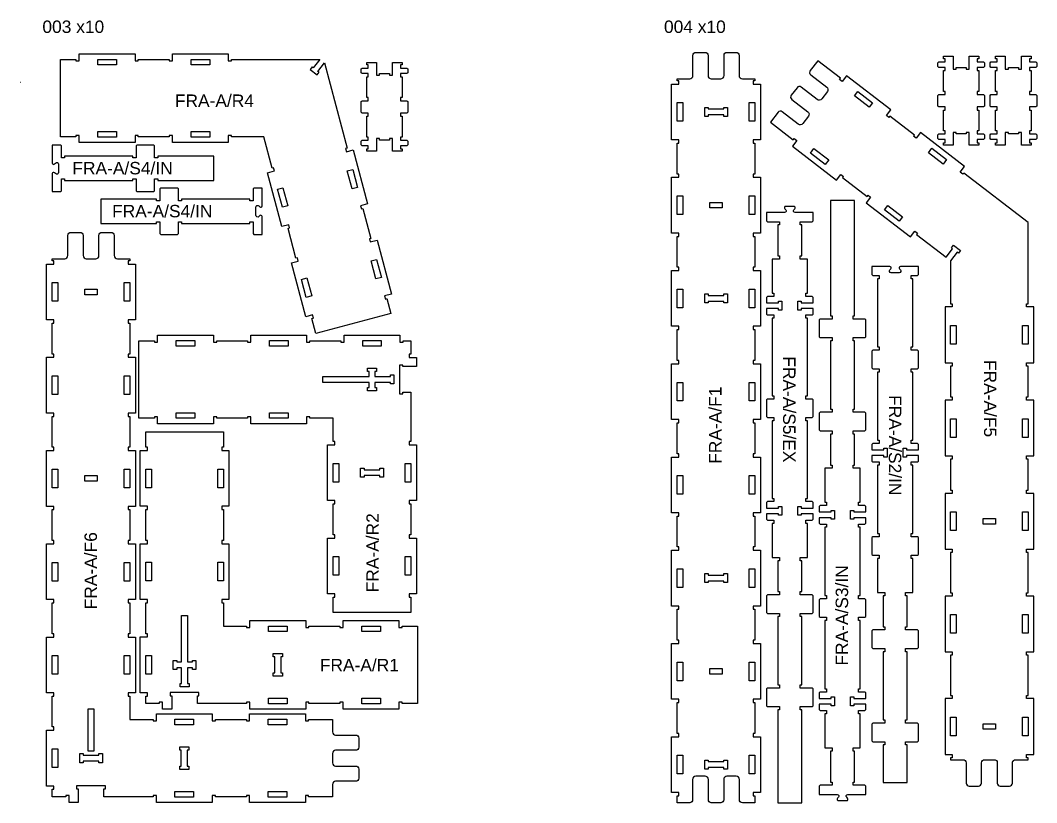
# Model space of a CAD drawing. Header units: millimetres. Extents: x -4719 to 10560, y -11118 to 9307.
# Drawn here: x -4719 to -1449, y 3897 to 6415 of the extents above; entities that cross this region are included whole.
import ezdxf

# ---------------------------------------------------------------- set-up
doc = ezdxf.new("R2010")
doc.units = ezdxf.units.MM
doc.header["$MEASUREMENT"] = 0
for name, color, linetype, true_color in [('0_SHEET_BIRCHPLY_2440X1220', 1, 'Continuous', 0xff0000), ('1_ANYTOOL_1MMDEEP_INSIDE', 2, 'Continuous', 0xffff00), ('3_ANYTOOL_CUTTHROUGH_INSID', 4, 'Continuous', 0x00ffff), ('6_ANYTOOL_CUTTHROUGH_OUTSI', 5, 'Continuous', 0x0000ff)]:
    doc.layers.add(name, color=color, linetype=linetype, true_color=true_color)
doc.styles.add('textstyle16', font='standard')
doc.styles.add('textstyle17', font='standard')
doc.styles.add('textstyle203', font='standard')
doc.styles.add('textstyle206', font='standard')
doc.styles.add('textstyle207', font='standard')
doc.styles.add('textstyle210', font='standard')
doc.styles.add('textstyle24', font='standard')
doc.styles.add('textstyle25', font='standard')
doc.styles.add('textstyle28', font='standard')
doc.styles.add('textstyle29', font='standard')
doc.styles.add('textstyle68', font='standard')
doc.styles.add('textstyle69', font='standard')
doc.styles.add('textstyle70', font='standard')

msp = doc.modelspace()

# ---------------------------------------------------------------- linework, layer by layer
at = {"layer": '3_ANYTOOL_CUTTHROUGH_INSID'}
for points in [[(-4409.8, 6271.2), (-4469.8, 6271.2), (-4469.8, 6289.2), (-4409.8, 6289.2)], [(-4109.8, 6271.2), (-4169.8, 6271.2), (-4169.8, 6289.2), (-4109.8, 6289.2)], [(-2035.3, 6171.7), (-2024.3, 6185.9), (-1976.8, 6149.4), (-1987.7, 6135.1)], [(-2587.7, 6090), (-2605.7, 6090), (-2605.7, 6150), (-2587.7, 6150)], [(-2355.7, 6090), (-2373.7, 6090), (-2373.7, 6150), (-2355.7, 6150)], [(-2444.2, 6105.5), (-2455.2, 6105.5), (-2455.2, 6110.5), (-2506.2, 6110.5), (-2506.2, 6105.5), (-2517.2, 6105.5), (-2517.2, 6134.5), (-2506.2, 6134.5), (-2506.2, 6129.5), (-2455.2, 6129.5), (-2455.2, 6134.5), (-2444.2, 6134.5)], [(-4409.8, 6039.2), (-4469.8, 6039.2), (-4469.8, 6057.2), (-4409.8, 6057.2)], [(-4109.8, 6039.2), (-4169.8, 6039.2), (-4169.8, 6057.2), (-4109.8, 6057.2)], [(-2176.7, 5987.8), (-2165.8, 6002.1), (-2118.2, 5965.5), (-2129.2, 5951.2)], [(-1797.5, 5988.8), (-1786.5, 6003), (-1739, 5966.5), (-1749.9, 5952.2)], [(-3651.7, 5872.7), (-3667.1, 5930.7), (-3649.7, 5935.3), (-3634.3, 5877.4)], [(-3876, 5813.2), (-3891.4, 5871.2), (-3874, 5875.8), (-3858.6, 5817.8)], [(-2587.7, 5850), (-2587.7, 5790), (-2605.7, 5790), (-2605.7, 5850)], [(-2460.7, 5829), (-2460.7, 5811), (-2500.7, 5811), (-2500.7, 5829)], [(-2355.7, 5850), (-2355.7, 5790), (-2373.7, 5790), (-2373.7, 5850)], [(-1939, 5804.9), (-1928, 5819.1), (-1880.4, 5782.6), (-1891.4, 5768.3)], [(-3590.2, 5640.8), (-3572.8, 5645.4), (-3557.4, 5587.4), (-3574.8, 5582.8)], [(-4598.6, 5510.7), (-4616.6, 5510.7), (-4616.6, 5570.7), (-4598.6, 5570.7)], [(-4366.6, 5510.7), (-4384.6, 5510.7), (-4384.6, 5570.7), (-4366.6, 5570.7)], [(-3814.4, 5581.3), (-3797, 5585.9), (-3781.6, 5527.9), (-3799, 5523.3)], [(-4471.6, 5531.7), (-4511.6, 5531.7), (-4511.6, 5549.7), (-4471.6, 5549.7)], [(-2587.7, 5550), (-2587.7, 5490), (-2605.7, 5490), (-2605.7, 5550)], [(-2444.2, 5534.5), (-2444.2, 5505.5), (-2455.2, 5505.5), (-2455.2, 5510.5), (-2506.2, 5510.5), (-2506.2, 5505.5), (-2517.2, 5505.5), (-2517.2, 5534.5), (-2506.2, 5534.5), (-2506.2, 5529.5), (-2455.2, 5529.5), (-2455.2, 5534.5)], [(-2355.7, 5550), (-2355.7, 5490), (-2373.7, 5490), (-2373.7, 5550)], [(-1726.2, 5432.8), (-1708.2, 5432.8), (-1708.2, 5372.8), (-1726.2, 5372.8)], [(-1494.2, 5432.8), (-1476.2, 5432.8), (-1476.2, 5372.8), (-1494.2, 5372.8)], [(-4157.6, 5384.2), (-4157.6, 5366.2), (-4217.6, 5366.2), (-4217.6, 5384.2)], [(-3917.6, 5384.2), (-3857.6, 5384.2), (-3857.6, 5366.2), (-3917.6, 5366.2)], [(-3617.6, 5384.2), (-3557.6, 5384.2), (-3557.6, 5366.2), (-3617.6, 5366.2)], [(-4598.6, 5270.7), (-4598.6, 5210.7), (-4616.6, 5210.7), (-4616.6, 5270.7)], [(-4366.6, 5270.7), (-4366.6, 5210.7), (-4384.6, 5210.7), (-4384.6, 5270.7)], [(-3746.1, 5268.7), (-3597.1, 5268.7), (-3597.1, 5284.7), (-3602.1, 5284.7), (-3602.1, 5295.7), (-3573.1, 5295.7), (-3573.1, 5284.7), (-3578.1, 5284.7), (-3578.1, 5268.7), (-3528.1, 5268.7), (-3528.1, 5273.7), (-3517.1, 5273.7), (-3517.1, 5244.7), (-3528.1, 5244.7), (-3528.1, 5249.7), (-3578.1, 5249.7), (-3578.1, 5233.7), (-3573.1, 5233.7), (-3573.1, 5222.7), (-3602.1, 5222.7), (-3602.1, 5233.7), (-3597.1, 5233.7), (-3597.1, 5249.7), (-3746.1, 5249.7)], [(-2587.7, 5250), (-2587.7, 5190), (-2605.7, 5190), (-2605.7, 5250)], [(-2355.7, 5250), (-2355.7, 5190), (-2373.7, 5190), (-2373.7, 5250)], [(-4157.6, 5152.2), (-4157.6, 5134.2), (-4217.6, 5134.2), (-4217.6, 5152.2)], [(-3917.6, 5152.2), (-3857.6, 5152.2), (-3857.6, 5134.2), (-3917.6, 5134.2)], [(-1726.2, 5132.8), (-1708.2, 5132.8), (-1708.2, 5072.8), (-1726.2, 5072.8)], [(-1494.2, 5132.8), (-1476.2, 5132.8), (-1476.2, 5072.8), (-1494.2, 5072.8)], [(-4297.6, 4970.9), (-4297.6, 4910.9), (-4315.6, 4910.9), (-4315.6, 4970.9)], [(-4065.6, 4970.9), (-4065.6, 4910.9), (-4083.6, 4910.9), (-4083.6, 4970.9)], [(-3712.6, 4989.2), (-3694.6, 4989.2), (-3694.6, 4929.2), (-3712.6, 4929.2)], [(-3624.1, 4973.7), (-3613.1, 4973.7), (-3613.1, 4968.7), (-3562.1, 4968.7), (-3562.1, 4973.7), (-3551.1, 4973.7), (-3551.1, 4944.7), (-3562.1, 4944.7), (-3562.1, 4949.7), (-3613.1, 4949.7), (-3613.1, 4944.7), (-3624.1, 4944.7)], [(-3480.6, 4989.2), (-3462.6, 4989.2), (-3462.6, 4929.2), (-3480.6, 4929.2)], [(-4598.6, 4970.7), (-4598.6, 4910.7), (-4616.6, 4910.7), (-4616.6, 4970.7)], [(-4471.6, 4949.7), (-4471.6, 4931.7), (-4511.6, 4931.7), (-4511.6, 4949.7)], [(-4366.6, 4970.7), (-4366.6, 4910.7), (-4384.6, 4910.7), (-4384.6, 4970.7)], [(-2587.7, 4950), (-2587.7, 4890), (-2605.7, 4890), (-2605.7, 4950)], [(-2355.7, 4950), (-2355.7, 4890), (-2373.7, 4890), (-2373.7, 4950)], [(-1726.2, 4832.8), (-1708.2, 4832.8), (-1708.2, 4772.8), (-1726.2, 4772.8)], [(-1621.2, 4811.8), (-1581.2, 4811.8), (-1581.2, 4793.8), (-1621.2, 4793.8)], [(-1494.2, 4832.8), (-1476.2, 4832.8), (-1476.2, 4772.8), (-1494.2, 4772.8)], [(-3712.6, 4689.2), (-3694.6, 4689.2), (-3694.6, 4629.2), (-3712.6, 4629.2)], [(-3480.6, 4689.2), (-3462.6, 4689.2), (-3462.6, 4629.2), (-3480.6, 4629.2)], [(-4598.6, 4670.7), (-4598.6, 4610.7), (-4616.6, 4610.7), (-4616.6, 4670.7)], [(-4366.6, 4670.7), (-4366.6, 4610.7), (-4384.6, 4610.7), (-4384.6, 4670.7)], [(-4297.6, 4670.9), (-4297.6, 4610.9), (-4315.6, 4610.9), (-4315.6, 4670.9)], [(-4065.6, 4670.9), (-4065.6, 4610.9), (-4083.6, 4610.9), (-4083.6, 4670.9)], [(-2587.7, 4650), (-2587.7, 4590), (-2605.7, 4590), (-2605.7, 4650)], [(-2355.7, 4650), (-2355.7, 4590), (-2373.7, 4590), (-2373.7, 4650)], [(-2444.2, 4634.5), (-2444.2, 4605.5), (-2455.2, 4605.5), (-2455.2, 4610.5), (-2506.2, 4610.5), (-2506.2, 4605.5), (-2517.2, 4605.5), (-2517.2, 4634.5), (-2506.2, 4634.5), (-2506.2, 4629.5), (-2455.2, 4629.5), (-2455.2, 4634.5)], [(-4181.1, 4499.4), (-4181.1, 4350.4), (-4165.1, 4350.4), (-4165.1, 4355.4), (-4154.1, 4355.4), (-4154.1, 4326.4), (-4165.1, 4326.4), (-4165.1, 4331.4), (-4181.1, 4331.4), (-4181.1, 4281.4), (-4176.1, 4281.4), (-4176.1, 4270.4), (-4205.1, 4270.4), (-4205.1, 4281.4), (-4200.1, 4281.4), (-4200.1, 4331.4), (-4216.1, 4331.4), (-4216.1, 4326.4), (-4227.1, 4326.4), (-4227.1, 4355.4), (-4216.1, 4355.4), (-4216.1, 4350.4), (-4200.1, 4350.4), (-4200.1, 4499.4)], [(-1726.2, 4502.7), (-1708.2, 4502.7), (-1708.2, 4442.7), (-1726.2, 4442.7)], [(-1494.2, 4502.7), (-1476.2, 4502.7), (-1476.2, 4442.7), (-1494.2, 4442.7)], [(-3920.6, 4465.9), (-3860.6, 4465.9), (-3860.6, 4447.9), (-3920.6, 4447.9)], [(-3620.6, 4465.9), (-3560.6, 4465.9), (-3560.6, 4447.9), (-3620.6, 4447.9)], [(-4598.6, 4370.7), (-4598.6, 4310.7), (-4616.6, 4310.7), (-4616.6, 4370.7)], [(-4366.6, 4370.7), (-4366.6, 4310.7), (-4384.6, 4310.7), (-4384.6, 4370.7)], [(-4297.6, 4370.9), (-4297.6, 4310.9), (-4315.6, 4310.9), (-4315.6, 4370.9)], [(-3876.1, 4377.4), (-3876.1, 4366.4), (-3881.1, 4366.4), (-3881.1, 4315.4), (-3876.1, 4315.4), (-3876.1, 4304.4), (-3905.1, 4304.4), (-3905.1, 4315.4), (-3900.1, 4315.4), (-3900.1, 4366.4), (-3905.1, 4366.4), (-3905.1, 4377.4)], [(-2587.7, 4350), (-2587.7, 4290), (-2605.7, 4290), (-2605.7, 4350)], [(-2355.7, 4350), (-2355.7, 4290), (-2373.7, 4290), (-2373.7, 4350)], [(-2460.7, 4329), (-2460.7, 4311), (-2500.7, 4311), (-2500.7, 4329)], [(-3920.6, 4233.9), (-3860.6, 4233.9), (-3860.6, 4215.9), (-3920.6, 4215.9)], [(-3620.6, 4233.9), (-3560.6, 4233.9), (-3560.6, 4215.9), (-3620.6, 4215.9)], [(-4482.1, 4199.2), (-4482.1, 4063.2), (-4501.1, 4063.2), (-4501.1, 4199.2)], [(-4161.6, 4165.7), (-4161.6, 4147.7), (-4221.6, 4147.7), (-4221.6, 4165.7)], [(-3921.6, 4165.7), (-3861.6, 4165.7), (-3861.6, 4147.7), (-3921.6, 4147.7)], [(-1726.2, 4172.6), (-1708.2, 4172.6), (-1708.2, 4112.6), (-1726.2, 4112.6)], [(-1494.2, 4172.6), (-1476.2, 4172.6), (-1476.2, 4112.6), (-1494.2, 4112.6)], [(-1621.2, 4151.6), (-1581.2, 4151.6), (-1581.2, 4133.6), (-1621.2, 4133.6)], [(-4598.6, 4070.7), (-4598.6, 4010.7), (-4616.6, 4010.7), (-4616.6, 4070.7)], [(-4455.1, 4055.2), (-4455.1, 4026.2), (-4466.1, 4026.2), (-4466.1, 4031.2), (-4517.1, 4031.2), (-4517.1, 4026.2), (-4528.1, 4026.2), (-4528.1, 4055.2), (-4517.1, 4055.2), (-4517.1, 4050.2), (-4466.1, 4050.2), (-4466.1, 4055.2)], [(-4177.1, 4077.2), (-4177.1, 4066.2), (-4182.1, 4066.2), (-4182.1, 4015.2), (-4177.1, 4015.2), (-4177.1, 4004.2), (-4206.1, 4004.2), (-4206.1, 4015.2), (-4201.1, 4015.2), (-4201.1, 4066.2), (-4206.1, 4066.2), (-4206.1, 4077.2)], [(-2587.7, 4050), (-2587.7, 3990), (-2605.7, 3990), (-2605.7, 4050)], [(-2444.2, 4034.5), (-2444.2, 4005.5), (-2455.2, 4005.5), (-2455.2, 4010.5), (-2506.2, 4010.5), (-2506.2, 4005.5), (-2517.2, 4005.5), (-2517.2, 4034.5), (-2506.2, 4034.5), (-2506.2, 4029.5), (-2455.2, 4029.5), (-2455.2, 4034.5)], [(-2355.7, 4050), (-2355.7, 3990), (-2373.7, 3990), (-2373.7, 4050)], [(-4161.6, 3933.7), (-4161.6, 3915.7), (-4221.6, 3915.7), (-4221.6, 3933.7)], [(-3921.6, 3933.7), (-3861.6, 3933.7), (-3861.6, 3915.7), (-3921.6, 3915.7)]]:
    msp.add_lwpolyline(points, close=True, dxfattribs=at)
at = {"layer": '6_ANYTOOL_CUTTHROUGH_OUTSI'}
for points in [[(-2355.9, 3897.5), (-2395.9, 3897.5, -0.414214), (-2405.4, 3907), (-2405.4, 3972, 0.414214), (-2415.9, 3982.5), (-2445.4, 3982.5, 0.414214), (-2455.9, 3972), (-2455.9, 3907, -0.414214), (-2465.4, 3897.5), (-2495.9, 3897.5, -0.414214), (-2505.4, 3907), (-2505.4, 3972, 0.414214), (-2515.9, 3982.5), (-2545.4, 3982.5, 0.414214), (-2555.9, 3972), (-2555.9, 3907, -0.414214), (-2565.4, 3897.5), (-2605.4, 3897.5), (-2605.4, 3919.7), (-2600.4, 3919.7), (-2600.4, 3930.2), (-2623.4, 3930.2), (-2623.4, 4109.7), (-2600.4, 4109.7), (-2600.4, 4120.2), (-2605.4, 4120.2), (-2605.4, 4219.7), (-2600.4, 4219.7), (-2600.4, 4230.2), (-2623.4, 4230.2), (-2623.4, 4409.7), (-2600.4, 4409.7), (-2600.4, 4420.2), (-2605.4, 4420.2), (-2605.4, 4519.7), (-2600.4, 4519.7), (-2600.4, 4530.2), (-2623.4, 4530.2), (-2623.4, 4709.7), (-2600.4, 4709.7), (-2600.4, 4720.2), (-2605.4, 4720.2), (-2605.4, 4819.7), (-2600.4, 4819.7), (-2600.4, 4830.2), (-2623.4, 4830.2), (-2623.4, 5009.7), (-2600.4, 5009.7), (-2600.4, 5020.2), (-2605.4, 5020.2), (-2605.4, 5119.7), (-2600.4, 5119.7), (-2600.4, 5130.2), (-2623.4, 5130.2), (-2623.4, 5309.7), (-2600.4, 5309.7), (-2600.4, 5320.2), (-2605.4, 5320.2), (-2605.4, 5419.7), (-2600.4, 5419.7), (-2600.4, 5430.2), (-2623.4, 5430.2), (-2623.4, 5609.7), (-2600.4, 5609.7), (-2600.4, 5620.2), (-2605.4, 5620.2), (-2605.4, 5719.7), (-2600.4, 5719.7), (-2600.4, 5730.2), (-2623.4, 5730.2), (-2623.4, 5909.7), (-2600.4, 5909.7), (-2600.4, 5920.2), (-2605.4, 5920.2), (-2605.4, 6019.7), (-2600.4, 6019.7), (-2600.4, 6030.2), (-2623.4, 6030.2), (-2623.4, 6209.7), (-2600.4, 6209.7), (-2600.4, 6220.2), (-2605.4, 6220.2), (-2605.4, 6226.7), (-2565.4, 6226.7), (-2561.6, 6227.5), (-2558, 6229.8), (-2555.7, 6233.4), (-2554.9, 6237.2), (-2554.9, 6302.2), (-2554.3, 6305.7), (-2552.1, 6309), (-2548.9, 6311.1), (-2545.4, 6311.7), (-2516, 6311.7), (-2512.4, 6311.1), (-2509.2, 6309), (-2507.1, 6305.7), (-2506.4, 6302.2), (-2506.4, 6237.2), (-2505.7, 6233.4), (-2503.4, 6229.8), (-2499.8, 6227.5), (-2496, 6226.7), (-2465.4, 6226.7), (-2461.6, 6227.5), (-2458, 6229.8), (-2455.7, 6233.4), (-2454.9, 6237.2), (-2454.9, 6302.2), (-2454.3, 6305.7), (-2452.1, 6309), (-2448.9, 6311.1), (-2445.4, 6311.7), (-2416, 6311.7), (-2412.4, 6311.1), (-2409.2, 6309), (-2407.1, 6305.7), (-2406.4, 6302.2), (-2406.4, 6237.2), (-2405.7, 6233.4), (-2403.4, 6229.8), (-2399.8, 6227.5), (-2396, 6226.7), (-2355.9, 6226.7), (-2355.9, 6220.2), (-2360.9, 6220.2), (-2360.9, 6209.7), (-2337.9, 6209.7), (-2337.9, 6030.2), (-2360.9, 6030.2), (-2360.9, 6019.7), (-2355.9, 6019.7), (-2355.9, 5920.2), (-2360.9, 5920.2), (-2360.9, 5909.7), (-2337.9, 5909.7), (-2337.9, 5730.2), (-2360.9, 5730.2), (-2360.9, 5719.7), (-2355.9, 5719.7), (-2355.9, 5620.2), (-2360.9, 5620.2), (-2360.9, 5609.7), (-2337.9, 5609.7), (-2337.9, 5430.2), (-2360.9, 5430.2), (-2360.9, 5419.7), (-2355.9, 5419.7), (-2355.9, 5320.2), (-2360.9, 5320.2), (-2360.9, 5309.7), (-2337.9, 5309.7), (-2337.9, 5130.2), (-2360.9, 5130.2), (-2360.9, 5119.7), (-2355.9, 5119.7), (-2355.9, 5020.2), (-2360.9, 5020.2), (-2360.9, 5009.7), (-2337.9, 5009.7), (-2337.9, 4830.2), (-2360.9, 4830.2), (-2360.9, 4819.7), (-2355.9, 4819.7), (-2355.9, 4720.2), (-2360.9, 4720.2), (-2360.9, 4709.7), (-2337.9, 4709.7), (-2337.9, 4530.2), (-2360.9, 4530.2), (-2360.9, 4519.7), (-2355.9, 4519.7), (-2355.9, 4420.2), (-2360.9, 4420.2), (-2360.9, 4409.7), (-2337.9, 4409.7), (-2337.9, 4230.2), (-2360.9, 4230.2), (-2360.9, 4219.7), (-2355.9, 4219.7), (-2355.9, 4120.2), (-2360.9, 4120.2), (-2360.9, 4109.7), (-2337.9, 4109.7), (-2337.9, 3930.2), (-2360.9, 3930.2), (-2360.9, 3919.7), (-2355.9, 3919.7)], [(-2153.3, 6284.8), (-2177.7, 6253.1, 0.414214), (-2175.9, 6239.8), (-2124.4, 6200.2, -0.414214), (-2122.5, 6185.4), (-2140.5, 6162.1, -0.414214), (-2155.2, 6160.1), (-2206.7, 6199.8, 0.414214), (-2220, 6198), (-2238.6, 6173.9, 0.414214), (-2236.9, 6160.5), (-2185.4, 6120.9, -0.414214), (-2183.4, 6106.2), (-2201.4, 6082.8, -0.414214), (-2216.2, 6080.9), (-2267.7, 6120.5, 0.414214), (-2281, 6118.8), (-2305.4, 6087.1), (-2232.3, 6030.8), (-2229.2, 6034.8), (-2220.9, 6028.4), (-2234.9, 6010.2), (-2092.6, 5900.7), (-2078.6, 5918.9), (-2070.3, 5912.5), (-2073.3, 5908.6), (-1994.5, 5847.9), (-1991.4, 5851.9), (-1983.1, 5845.5), (-1997.1, 5827.2), (-1854.9, 5717.8), (-1840.8, 5736), (-1832.5, 5729.6), (-1835.6, 5725.7), (-1740.5, 5652.5), (-1719.5, 5679.9), (-1723.4, 5682.9), (-1717, 5691.2), (-1694.4, 5673.9), (-1700.8, 5665.5), (-1704.8, 5668.6), (-1725.9, 5641.1), (-1725.9, 5503), (-1720.9, 5503), (-1720.9, 5492.5), (-1743.9, 5492.5), (-1743.9, 5313), (-1720.9, 5313), (-1720.9, 5302.5), (-1725.9, 5302.5), (-1725.9, 5203), (-1720.9, 5203), (-1720.9, 5192.5), (-1743.9, 5192.5), (-1743.9, 5013), (-1720.9, 5013), (-1720.9, 5002.5), (-1725.9, 5002.5), (-1725.9, 4903), (-1720.9, 4903), (-1720.9, 4892.5), (-1743.9, 4892.5), (-1743.9, 4713), (-1720.9, 4713), (-1720.9, 4702.5), (-1725.9, 4702.5), (-1725.9, 4572.9), (-1720.9, 4572.9), (-1720.9, 4562.4), (-1743.9, 4562.4), (-1743.9, 4382.9), (-1720.9, 4382.9), (-1720.9, 4372.4), (-1725.9, 4372.4), (-1725.9, 4242.8), (-1720.9, 4242.8), (-1720.9, 4232.3), (-1743.9, 4232.3), (-1743.9, 4052.8), (-1720.9, 4052.8), (-1720.9, 4042.3), (-1725.9, 4042.3), (-1725.9, 4035.8), (-1685.9, 4035.8, -0.414214), (-1675.7, 4025.6), (-1675.7, 3960.6, 0.414214), (-1665.9, 3950.8), (-1636.4, 3950.8, 0.414214), (-1626.7, 3960.6), (-1626.7, 4025.6, -0.414214), (-1616.4, 4035.8), (-1585.9, 4035.8, -0.414214), (-1575.7, 4025.6), (-1575.7, 3960.6, 0.414214), (-1565.9, 3950.8), (-1536.4, 3950.8, 0.414214), (-1526.7, 3960.6), (-1526.7, 4025.6), (-1526.7, 4025.8), (-1526.7, 4026), (-1526.7, 4026.3), (-1526.6, 4026.5), (-1526.6, 4026.7), (-1526.6, 4027), (-1526.5, 4027.2), (-1526.5, 4027.4), (-1526.5, 4027.7), (-1526.4, 4027.9), (-1526.3, 4028.2), (-1526.3, 4028.4), (-1526.2, 4028.6), (-1526.1, 4028.9), (-1526, 4029.1), (-1526, 4029.3), (-1525.9, 4029.6), (-1525.8, 4029.8), (-1525.6, 4030), (-1525.5, 4030.3), (-1525.4, 4030.5), (-1525.3, 4030.7), (-1525.1, 4031), (-1525, 4031.2), (-1524.9, 4031.4), (-1524.7, 4031.6), (-1524.5, 4031.8), (-1524.4, 4032), (-1524.2, 4032.2), (-1524, 4032.4), (-1523.9, 4032.6), (-1523.7, 4032.8), (-1523.5, 4033), (-1523.3, 4033.2), (-1523.1, 4033.4), (-1522.9, 4033.5), (-1522.7, 4033.7), (-1522.5, 4033.9), (-1522.3, 4034), (-1522, 4034.2), (-1521.8, 4034.3), (-1521.6, 4034.4), (-1521.4, 4034.6), (-1521.1, 4034.7), (-1520.9, 4034.8), (-1520.7, 4034.9), (-1520.4, 4035), (-1520.2, 4035.1), (-1520, 4035.2), (-1519.7, 4035.3), (-1519.5, 4035.4), (-1519.2, 4035.4), (-1519, 4035.5), (-1518.8, 4035.6), (-1518.5, 4035.6), (-1518.3, 4035.7), (-1518.1, 4035.7), (-1517.8, 4035.7), (-1517.6, 4035.8), (-1517.3, 4035.8), (-1517.1, 4035.8), (-1516.9, 4035.8), (-1516.7, 4035.8), (-1516.4, 4035.8), (-1476.4, 4035.8), (-1476.4, 4042.3), (-1481.4, 4042.3), (-1481.4, 4052.8), (-1458.4, 4052.8), (-1458.4, 4232.3), (-1481.4, 4232.3), (-1481.4, 4242.8), (-1476.4, 4242.8), (-1476.4, 4372.4), (-1481.4, 4372.4), (-1481.4, 4382.9), (-1458.4, 4382.9), (-1458.4, 4562.4), (-1481.4, 4562.4), (-1481.4, 4572.9), (-1476.4, 4572.9), (-1476.4, 4702.5), (-1481.4, 4702.5), (-1481.4, 4713), (-1458.4, 4713), (-1458.4, 4892.5), (-1481.4, 4892.5), (-1481.4, 4903), (-1476.4, 4903), (-1476.4, 5002.5), (-1481.4, 5002.5), (-1481.4, 5013), (-1458.4, 5013), (-1458.4, 5192.5), (-1481.4, 5192.5), (-1481.4, 5203), (-1476.4, 5203), (-1476.4, 5302.5), (-1481.4, 5302.5), (-1481.4, 5313), (-1458.4, 5313), (-1458.4, 5492.5), (-1481.4, 5492.5), (-1481.4, 5503), (-1476.4, 5503), (-1476.4, 5764.2), (-1683.4, 5923.4), (-1686.5, 5919.5), (-1694.8, 5925.9), (-1680.8, 5944.1), (-1823.1, 6053.5), (-1837.1, 6035.3), (-1845.4, 6041.7), (-1842.4, 6045.7), (-1921.2, 6106.3), (-1924.3, 6102.4), (-1932.6, 6108.8), (-1918.6, 6127), (-2060.8, 6236.4), (-2074.9, 6218.2), (-2083.2, 6224.6), (-2080.1, 6228.6)], [(-4590, 6013.3), (-4616.2, 6013.3), (-4616.2, 5955.6, 0.668179), (-4608.9, 5952.6), (-4606, 5955.6, -0.668179), (-4596.2, 5951.5), (-4596.2, 5925.6, -0.668179), (-4606, 5921.6), (-4608.9, 5924.5, 0.668179), (-4616.2, 5921.5), (-4616.2, 5863.8), (-4590, 5863.8), (-4587.2, 5866.7), (-4587.2, 5904.8), (-4576.7, 5904.8), (-4576.7, 5899.8), (-4357.2, 5899.8), (-4357.2, 5904.8), (-4346.7, 5904.8), (-4346.7, 5866.7), (-4343.8, 5863.8), (-4290, 5863.8), (-4287.2, 5866.7), (-4287.2, 5904.8), (-4276.7, 5904.8), (-4276.7, 5899.8), (-4096.8, 5899.8), (-4096.8, 5977.3), (-4276.7, 5977.3), (-4276.7, 5972.3), (-4287.2, 5972.3), (-4287.2, 6010.5), (-4290, 6013.3), (-4343.8, 6013.3), (-4346.7, 6010.5), (-4346.7, 5972.3), (-4357.2, 5972.3), (-4357.2, 5977.3), (-4576.7, 5977.3), (-4576.7, 5972.3), (-4587.2, 5972.3), (-4587.2, 6010.5)], [(-3967.3, 5725.6), (-3941.2, 5725.6), (-3941.2, 5783.3, 0.668179), (-3948.4, 5786.3), (-3951.4, 5783.4, -0.668179), (-3961.2, 5787.5), (-3961.2, 5813.3, -0.668179), (-3951.4, 5817.4), (-3948.4, 5814.5, 0.668179), (-3941.2, 5817.5), (-3941.2, 5875.1), (-3967.3, 5875.1), (-3970.2, 5872.3), (-3970.2, 5834.1), (-3980.7, 5834.1), (-3980.7, 5839.1), (-4200.2, 5839.1), (-4200.2, 5834.1), (-4210.7, 5834.1), (-4210.7, 5872.3), (-4213.5, 5875.1), (-4267.3, 5875.1), (-4270.2, 5872.3), (-4270.2, 5834.1), (-4280.7, 5834.1), (-4280.7, 5839.1), (-4460.6, 5839.1), (-4460.6, 5761.6), (-4280.7, 5761.6), (-4280.7, 5766.6), (-4270.2, 5766.6), (-4270.2, 5728.5), (-4267.3, 5725.6), (-4213.5, 5725.6), (-4210.7, 5728.5), (-4210.7, 5766.6), (-4200.2, 5766.6), (-4200.2, 5761.6), (-3980.7, 5761.6), (-3980.7, 5766.6), (-3970.2, 5766.6), (-3970.2, 5728.5)], [(-2039.9, 3964), (-2034.9, 3964), (-2034.9, 4063.5), (-2039.9, 4063.5), (-2039.9, 4074), (-2016.9, 4074), (-2016.9, 4183.5), (-2021.9, 4183.5), (-2021.9, 4194), (-2001.8, 4194), (-1998.9, 4196.8), (-1998.9, 4214.5), (-2037.4, 4214.5), (-2037.4, 4209.5), (-2047.9, 4209.5), (-2047.9, 4238), (-2037.4, 4238), (-2037.4, 4233), (-1998.9, 4233), (-1998.9, 4250.6), (-2001.8, 4253.5), (-2021.9, 4253.5), (-2021.9, 4264), (-2016.9, 4264), (-2016.9, 4483.5), (-2021.9, 4483.5), (-2021.9, 4494), (-2001.8, 4494), (-1998.9, 4496.8), (-1998.9, 4550.6), (-2001.8, 4553.5), (-2021.9, 4553.5), (-2021.9, 4564), (-2016.9, 4564), (-2016.9, 4783.5), (-2021.9, 4783.5), (-2021.9, 4794), (-2001.8, 4794), (-1998.9, 4796.8), (-1998.9, 4814.5), (-2037.4, 4814.5), (-2037.4, 4809.5), (-2047.9, 4809.5), (-2047.9, 4838), (-2037.4, 4838), (-2037.4, 4833), (-1998.9, 4833), (-1998.9, 4850.6), (-2001.8, 4853.5), (-2021.9, 4853.5), (-2021.9, 4864), (-2016.9, 4864), (-2016.9, 4973.5), (-2039.9, 4973.5), (-2039.9, 4984), (-2034.9, 4984), (-2034.9, 5083.5), (-2039.9, 5083.5), (-2039.9, 5094), (-2001.8, 5094), (-1998.9, 5096.8), (-1998.9, 5150.6), (-2001.8, 5153.5), (-2039.9, 5153.5), (-2039.9, 5164), (-2034.9, 5164), (-2034.9, 5383.5), (-2039.9, 5383.5), (-2039.9, 5394), (-2001.8, 5394), (-1998.9, 5396.8), (-1998.9, 5450.6), (-2001.8, 5453.5), (-2039.9, 5453.5), (-2039.9, 5464), (-2034.9, 5464), (-2034.9, 5835), (-2112.4, 5835), (-2112.4, 5464), (-2107.4, 5464), (-2107.4, 5453.5), (-2145.6, 5453.5), (-2148.4, 5450.6), (-2148.4, 5396.8), (-2145.6, 5394), (-2107.4, 5394), (-2107.4, 5383.5), (-2112.4, 5383.5), (-2112.4, 5164), (-2107.4, 5164), (-2107.4, 5153.5), (-2145.6, 5153.5), (-2148.4, 5150.6), (-2148.4, 5096.8), (-2145.6, 5094), (-2107.4, 5094), (-2107.4, 5083.5), (-2112.4, 5083.5), (-2112.4, 4984), (-2107.4, 4984), (-2107.4, 4973.5), (-2130.4, 4973.5), (-2130.4, 4864), (-2125.4, 4864), (-2125.4, 4853.5), (-2145.6, 4853.5), (-2148.4, 4850.6), (-2148.4, 4833), (-2109.9, 4833), (-2109.9, 4838), (-2099.4, 4838), (-2099.4, 4809.5), (-2109.9, 4809.5), (-2109.9, 4814.5), (-2148.4, 4814.5), (-2148.4, 4796.8), (-2145.6, 4794), (-2125.4, 4794), (-2125.4, 4783.5), (-2130.4, 4783.5), (-2130.4, 4564), (-2125.4, 4564), (-2125.4, 4553.5), (-2145.6, 4553.5), (-2148.4, 4550.6), (-2148.4, 4496.8), (-2145.6, 4494), (-2125.4, 4494), (-2125.4, 4483.5), (-2130.4, 4483.5), (-2130.4, 4264), (-2125.4, 4264), (-2125.4, 4253.5), (-2145.6, 4253.5), (-2148.4, 4250.6), (-2148.4, 4233), (-2109.9, 4233), (-2109.9, 4238), (-2099.4, 4238), (-2099.4, 4209.5), (-2109.9, 4209.5), (-2109.9, 4214.5), (-2148.4, 4214.5), (-2148.4, 4196.8), (-2145.6, 4194), (-2125.4, 4194), (-2125.4, 4183.5), (-2130.4, 4183.5), (-2130.4, 4074), (-2107.4, 4074), (-2107.4, 4063.5), (-2112.4, 4063.5), (-2112.4, 3964), (-2107.4, 3964), (-2107.4, 3953.5), (-2145.6, 3953.5), (-2148.4, 3950.6), (-2148.4, 3924), (-2090.8, 3924, -0.668179), (-2087, 3915), (-2090, 3912.1, 0.668179), (-2086.6, 3904), (-2060.8, 3904, 0.668179), (-2057.4, 3912.1), (-2060.3, 3915, -0.668179), (-2056.6, 3924), (-1998.9, 3924), (-1998.9, 3950.6), (-2001.8, 3953.5), (-2039.9, 3953.5)], [(-2171.3, 5526.3), (-2191.4, 5526.3), (-2191.4, 5536.8), (-2186.4, 5536.8), (-2186.4, 5646.3), (-2209.4, 5646.3), (-2209.4, 5656.8), (-2204.4, 5656.8), (-2204.4, 5756.3), (-2209.4, 5756.3), (-2209.4, 5766.8), (-2171.3, 5766.8), (-2168.4, 5769.7), (-2168.4, 5796.3), (-2226.1, 5796.3, -0.668179), (-2229.8, 5805.3), (-2226.9, 5808.2, 0.668179), (-2230.3, 5816.3), (-2256.1, 5816.3, 0.668179), (-2259.5, 5808.2), (-2256.5, 5805.3, -0.668179), (-2260.3, 5796.3), (-2317.9, 5796.3), (-2317.9, 5769.7), (-2315.1, 5766.8), (-2276.9, 5766.8), (-2276.9, 5756.3), (-2281.9, 5756.3), (-2281.9, 5656.8), (-2276.9, 5656.8), (-2276.9, 5646.3), (-2299.9, 5646.3), (-2299.9, 5536.8), (-2294.9, 5536.8), (-2294.9, 5526.3), (-2315.1, 5526.3), (-2317.9, 5523.4), (-2317.9, 5505.8), (-2279.4, 5505.8), (-2279.4, 5510.8), (-2268.9, 5510.8), (-2268.9, 5482.3), (-2279.4, 5482.3), (-2279.4, 5487.3), (-2317.9, 5487.3), (-2317.9, 5469.7), (-2315.1, 5466.8), (-2294.9, 5466.8), (-2294.9, 5456.3), (-2299.9, 5456.3), (-2299.9, 5206.7), (-2294.9, 5206.7), (-2294.9, 5196.2), (-2315.1, 5196.2), (-2317.9, 5193.4), (-2317.9, 5139.6), (-2315.1, 5136.7), (-2294.9, 5136.7), (-2294.9, 5126.2), (-2299.9, 5126.2), (-2299.9, 4876.6), (-2294.9, 4876.6), (-2294.9, 4866.1), (-2315.1, 4866.1), (-2317.9, 4863.3), (-2317.9, 4845.6), (-2279.4, 4845.6), (-2279.4, 4850.6), (-2268.9, 4850.6), (-2268.9, 4822.1), (-2279.4, 4822.1), (-2279.4, 4827.1), (-2317.9, 4827.1), (-2317.9, 4809.5), (-2315.1, 4806.6), (-2294.9, 4806.6), (-2294.9, 4796.1), (-2299.9, 4796.1), (-2299.9, 4686.6), (-2276.9, 4686.6), (-2276.9, 4676.1), (-2281.9, 4676.1), (-2281.9, 4576.6), (-2276.9, 4576.6), (-2276.9, 4566.1), (-2315.1, 4566.1), (-2317.9, 4563.3), (-2317.9, 4509.5), (-2315.1, 4506.6), (-2276.9, 4506.6), (-2276.9, 4496.1), (-2281.9, 4496.1), (-2281.9, 4276.6), (-2276.9, 4276.6), (-2276.9, 4266.1), (-2315.1, 4266.1), (-2317.9, 4263.3), (-2317.9, 4209.5), (-2315.1, 4206.6), (-2276.9, 4206.6), (-2276.9, 4196.1), (-2281.9, 4196.1), (-2281.9, 3897.5), (-2204.4, 3897.5), (-2204.4, 4196.1), (-2209.4, 4196.1), (-2209.4, 4206.6), (-2171.3, 4206.6), (-2168.4, 4209.5), (-2168.4, 4263.3), (-2171.3, 4266.1), (-2209.4, 4266.1), (-2209.4, 4276.6), (-2204.4, 4276.6), (-2204.4, 4496.1), (-2209.4, 4496.1), (-2209.4, 4506.6), (-2171.3, 4506.6), (-2168.4, 4509.5), (-2168.4, 4563.3), (-2171.3, 4566.1), (-2209.4, 4566.1), (-2209.4, 4576.6), (-2204.4, 4576.6), (-2204.4, 4676.1), (-2209.4, 4676.1), (-2209.4, 4686.6), (-2186.4, 4686.6), (-2186.4, 4796.1), (-2191.4, 4796.1), (-2191.4, 4806.6), (-2171.3, 4806.6), (-2168.4, 4809.5), (-2168.4, 4827.1), (-2206.9, 4827.1), (-2206.9, 4822.1), (-2217.4, 4822.1), (-2217.4, 4850.6), (-2206.9, 4850.6), (-2206.9, 4845.6), (-2168.4, 4845.6), (-2168.4, 4863.3), (-2171.3, 4866.1), (-2191.4, 4866.1), (-2191.4, 4876.6), (-2186.4, 4876.6), (-2186.4, 5126.2), (-2191.4, 5126.2), (-2191.4, 5136.7), (-2171.3, 5136.7), (-2168.4, 5139.6), (-2168.4, 5193.4), (-2171.3, 5196.2), (-2191.4, 5196.2), (-2191.4, 5206.7), (-2186.4, 5206.7), (-2186.4, 5456.3), (-2191.4, 5456.3), (-2191.4, 5466.8), (-2171.3, 5466.8), (-2168.4, 5469.7), (-2168.4, 5487.3), (-2206.9, 5487.3), (-2206.9, 5482.3), (-2217.4, 5482.3), (-2217.4, 5510.8), (-2206.9, 5510.8), (-2206.9, 5505.8), (-2168.4, 5505.8), (-2168.4, 5523.4)], [(-4348.9, 5451), (-4371.9, 5451), (-4371.9, 5440.5), (-4366.9, 5440.5), (-4366.9, 5341), (-4371.9, 5341), (-4371.9, 5330.5), (-4348.9, 5330.5), (-4348.9, 5151), (-4371.9, 5151), (-4371.9, 5140.5), (-4366.9, 5140.5), (-4366.9, 5041), (-4371.9, 5041), (-4371.9, 5030.5), (-4348.9, 5030.5), (-4348.9, 4851), (-4371.9, 4851), (-4371.9, 4840.5), (-4366.9, 4840.5), (-4366.9, 4741), (-4371.9, 4741), (-4371.9, 4730.5), (-4348.9, 4730.5), (-4348.9, 4551), (-4371.9, 4551), (-4371.9, 4540.5), (-4366.9, 4540.5), (-4366.9, 4441), (-4371.9, 4441), (-4371.9, 4430.5), (-4348.9, 4430.5), (-4348.9, 4251), (-4371.9, 4251), (-4371.9, 4240.5), (-4366.9, 4240.5), (-4366.9, 4165.5), (-4291.9, 4165.5), (-4291.9, 4160.5), (-4281.4, 4160.5), (-4281.4, 4183.5), (-4101.9, 4183.5), (-4101.9, 4160.5), (-4091.4, 4160.5), (-4091.4, 4165.5), (-3991.9, 4165.5), (-3991.9, 4160.5), (-3981.4, 4160.5), (-3981.4, 4183.5), (-3801.9, 4183.5), (-3801.9, 4160.5), (-3791.4, 4160.5), (-3791.4, 4165.5), (-3714.9, 4165.5), (-3714.9, 4125.5, 0.414214), (-3704.6, 4115.2), (-3639.6, 4115.2, -0.414214), (-3629.9, 4105.5), (-3629.9, 4076, -0.414214), (-3639.6, 4066.2), (-3704.6, 4066.2, 0.414214), (-3714.9, 4056), (-3714.9, 4025.5, 0.414214), (-3704.6, 4015.2), (-3639.6, 4015.2, -0.414214), (-3629.9, 4005.5), (-3629.9, 3976, -0.414214), (-3639.6, 3966.2), (-3704.6, 3966.2, 0.414214), (-3714.9, 3956), (-3714.9, 3916), (-3791.4, 3916), (-3791.4, 3921), (-3801.9, 3921), (-3801.9, 3898), (-3981.4, 3898), (-3981.4, 3921), (-3991.9, 3921), (-3991.9, 3916), (-4091.4, 3916), (-4091.4, 3921), (-4101.9, 3921), (-4101.9, 3898), (-4281.4, 3898), (-4281.4, 3921), (-4291.9, 3921), (-4291.9, 3916), (-4450.4, 3916), (-4450.4, 3941.5), (-4445.4, 3941.5), (-4445.4, 3952), (-4537.9, 3952), (-4537.9, 3941.5), (-4532.9, 3941.5), (-4532.9, 3898), (-4562.4, 3898), (-4562.4, 3921), (-4572.9, 3921), (-4572.9, 3916), (-4616.4, 3916), (-4616.4, 3940.5), (-4611.4, 3940.5), (-4611.4, 3951), (-4634.4, 3951), (-4634.4, 4130.5), (-4611.4, 4130.5), (-4611.4, 4141), (-4616.4, 4141), (-4616.4, 4240.5), (-4611.4, 4240.5), (-4611.4, 4251), (-4634.4, 4251), (-4634.4, 4430.5), (-4611.4, 4430.5), (-4611.4, 4441), (-4616.4, 4441), (-4616.4, 4540.5), (-4611.4, 4540.5), (-4611.4, 4551), (-4634.4, 4551), (-4634.4, 4730.5), (-4611.4, 4730.5), (-4611.4, 4741), (-4616.4, 4741), (-4616.4, 4840.5), (-4611.4, 4840.5), (-4611.4, 4851), (-4634.4, 4851), (-4634.4, 5030.5), (-4611.4, 5030.5), (-4611.4, 5041), (-4616.4, 5041), (-4616.4, 5140.5), (-4611.4, 5140.5), (-4611.4, 5151), (-4634.4, 5151), (-4634.4, 5330.5), (-4611.4, 5330.5), (-4611.4, 5341), (-4616.4, 5341), (-4616.4, 5440.5), (-4611.4, 5440.5), (-4611.4, 5451), (-4634.4, 5451), (-4634.4, 5630.5), (-4611.4, 5630.5), (-4611.4, 5641), (-4616.4, 5641), (-4616.4, 5647.5), (-4576.4, 5647.5, 0.414214), (-4566.1, 5657.7), (-4566.1, 5722.7, -0.414214), (-4556.4, 5732.5), (-4526.9, 5732.5, -0.414214), (-4517.1, 5722.7), (-4517.1, 5657.7, 0.414214), (-4506.9, 5647.5), (-4476.4, 5647.5, 0.414214), (-4466.1, 5657.7), (-4466.1, 5722.7, -0.414214), (-4456.4, 5732.5), (-4426.9, 5732.5, -0.414214), (-4417.1, 5722.7), (-4417.1, 5657.7, 0.414214), (-4406.9, 5647.5), (-4366.9, 5647.5), (-4366.9, 5641), (-4371.9, 5641), (-4371.9, 5630.5), (-4348.9, 5630.5)], [(-1870.5, 4453.2), (-1870.5, 4463.7), (-1865.5, 4463.7), (-1865.5, 4563.2), (-1870.5, 4563.2), (-1870.5, 4573.7), (-1847.5, 4573.7), (-1847.5, 4683.2), (-1852.5, 4683.2), (-1852.5, 4693.7), (-1832.4, 4693.7), (-1829.5, 4696.5), (-1829.5, 4750.3), (-1832.4, 4753.2), (-1852.5, 4753.2), (-1852.5, 4763.7), (-1847.5, 4763.7), (-1847.5, 4983.2), (-1852.5, 4983.2), (-1852.5, 4993.7), (-1832.4, 4993.7), (-1829.5, 4996.5), (-1829.5, 5014.2), (-1868, 5014.2), (-1868, 5009.2), (-1878.5, 5009.2), (-1878.5, 5037.7), (-1868, 5037.7), (-1868, 5032.7), (-1829.5, 5032.7), (-1829.5, 5050.3), (-1832.4, 5053.2), (-1852.5, 5053.2), (-1852.5, 5063.7), (-1847.5, 5063.7), (-1847.5, 5283.2), (-1852.5, 5283.2), (-1852.5, 5293.7), (-1832.4, 5293.7), (-1829.5, 5296.5), (-1829.5, 5350.3), (-1832.4, 5353.2), (-1852.5, 5353.2), (-1852.5, 5363.7), (-1847.5, 5363.7), (-1847.5, 5583.2), (-1852.5, 5583.2), (-1852.5, 5593.7), (-1832.4, 5593.7), (-1829.5, 5596.5), (-1829.5, 5622.7), (-1887.2, 5622.7, 0.668179), (-1890.2, 5615.4), (-1887.3, 5612.5, -0.668179), (-1891.4, 5602.7), (-1917.2, 5602.7, -0.668179), (-1921.3, 5612.5), (-1918.4, 5615.4, 0.668179), (-1921.4, 5622.7), (-1979, 5622.7), (-1979, 5596.5), (-1976.2, 5593.7), (-1956, 5593.7), (-1956, 5583.2), (-1961, 5583.2), (-1961, 5363.7), (-1956, 5363.7), (-1956, 5353.2), (-1976.2, 5353.2), (-1979, 5350.3), (-1979, 5296.5), (-1976.2, 5293.7), (-1956, 5293.7), (-1956, 5283.2), (-1961, 5283.2), (-1961, 5063.7), (-1956, 5063.7), (-1956, 5053.2), (-1976.2, 5053.2), (-1979, 5050.3), (-1979, 5032.7), (-1940.5, 5032.7), (-1940.5, 5037.7), (-1930, 5037.7), (-1930, 5009.2), (-1940.5, 5009.2), (-1940.5, 5014.2), (-1979, 5014.2), (-1979, 4996.5), (-1976.2, 4993.7), (-1956, 4993.7), (-1956, 4983.2), (-1961, 4983.2), (-1961, 4763.7), (-1956, 4763.7), (-1956, 4753.2), (-1976.2, 4753.2), (-1979, 4750.3), (-1979, 4696.5), (-1976.2, 4693.7), (-1956, 4693.7), (-1956, 4683.2), (-1961, 4683.2), (-1961, 4573.7), (-1938, 4573.7), (-1938, 4563.2), (-1943, 4563.2), (-1943, 4463.7), (-1938, 4463.7), (-1938, 4453.2), (-1976.2, 4453.2), (-1979, 4450.3), (-1979, 4396.5), (-1976.2, 4393.7), (-1938, 4393.7), (-1938, 4383.2), (-1943, 4383.2), (-1943, 4163.7), (-1938, 4163.7), (-1938, 4153.2), (-1976.2, 4153.2), (-1979, 4150.3), (-1979, 4096.5), (-1976.2, 4093.7), (-1938, 4093.7), (-1938, 4083.2), (-1943, 4083.2), (-1943, 3962.2), (-1865.5, 3962.2), (-1865.5, 4083.2), (-1870.5, 4083.2), (-1870.5, 4093.7), (-1832.4, 4093.7), (-1829.5, 4096.5), (-1829.5, 4150.3), (-1832.4, 4153.2), (-1870.5, 4153.2), (-1870.5, 4163.7), (-1865.5, 4163.7), (-1865.5, 4383.2), (-1870.5, 4383.2), (-1870.5, 4393.7), (-1832.4, 4393.7), (-1829.5, 4396.5), (-1829.5, 4450.3), (-1832.4, 4453.2)]]:
    msp.add_lwpolyline(points, format="xyb", close=True, dxfattribs=at)
for points in [[(-3846.9, 5634.5), (-3824.7, 5640.4), (-3827.4, 5650.5), (-3832.2, 5649.2), (-3857.7, 5745.4), (-3852.9, 5746.7), (-3855.6, 5756.8), (-3877.8, 5750.9), (-3923.9, 5924.4), (-3901.6, 5930.3), (-3904.3, 5940.5), (-3909.2, 5939.2), (-3935.8, 6039.5), (-4039.6, 6039.5), (-4039.6, 6044.5), (-4050.1, 6044.5), (-4050.1, 6021.5), (-4229.6, 6021.5), (-4229.6, 6044.5), (-4240.1, 6044.5), (-4240.1, 6039.5), (-4339.6, 6039.5), (-4339.6, 6044.5), (-4350.1, 6044.5), (-4350.1, 6021.5), (-4529.6, 6021.5), (-4529.6, 6044.5), (-4540.1, 6044.5), (-4540.1, 6039.5), (-4589.6, 6039.5), (-4589.6, 6289), (-4540.1, 6289), (-4540.1, 6284), (-4529.6, 6284), (-4529.6, 6307), (-4350.1, 6307), (-4350.1, 6284), (-4339.6, 6284), (-4339.6, 6289), (-4240.1, 6289), (-4240.1, 6284), (-4229.6, 6284), (-4229.6, 6307), (-4050.1, 6307), (-4050.1, 6284), (-4039.6, 6284), (-4039.6, 6289), (-3755.5, 6289), (-3776.4, 6261.9), (-3780.4, 6264.9), (-3786.8, 6256.6), (-3764.2, 6239.2), (-3757.8, 6247.5), (-3761.7, 6250.6), (-3740.9, 6277.7), (-3668, 6003.2), (-3672.8, 6001.9), (-3670.1, 5991.7), (-3647.9, 5997.6), (-3601.9, 5824.2), (-3624.1, 5818.3), (-3621.4, 5808.1), (-3616.6, 5809.4), (-3591, 5713.2), (-3595.9, 5711.9), (-3593.2, 5701.8), (-3571, 5707.7), (-3524.9, 5534.2), (-3547.1, 5528.3), (-3544.5, 5518.1), (-3539.6, 5519.4), (-3526.9, 5471.6), (-3768.1, 5407.6), (-3780.8, 5455.4), (-3775.9, 5456.7), (-3778.6, 5466.9), (-3800.9, 5461)], [(-3604.4, 5993.3), (-3604.4, 6001.3), (-3599.4, 6001.3), (-3599.4, 6011.3), (-3619.4, 6011.3), (-3622.4, 6014.3), (-3622.4, 6026.3), (-3619.4, 6029.3), (-3599.4, 6029.3), (-3599.4, 6039.3), (-3604.4, 6039.3), (-3604.4, 6106.3), (-3599.4, 6106.3), (-3599.4, 6116.3), (-3619.4, 6116.3), (-3622.4, 6119.3), (-3622.4, 6153.3), (-3619.4, 6156.3), (-3599.4, 6156.3), (-3599.4, 6166.3), (-3604.4, 6166.3), (-3604.4, 6233.3), (-3599.4, 6233.3), (-3599.4, 6243.3), (-3619.4, 6243.3), (-3622.4, 6246.3), (-3622.4, 6258.3), (-3619.4, 6261.3), (-3599.4, 6261.3), (-3599.4, 6271.3), (-3604.4, 6271.3), (-3604.4, 6279.3), (-3573.4, 6279.3), (-3573.4, 6238.3), (-3563.4, 6238.3), (-3563.4, 6243.3), (-3531.4, 6243.3), (-3531.4, 6238.3), (-3521.4, 6238.3), (-3521.4, 6279.3), (-3490.4, 6279.3), (-3490.4, 6271.3), (-3495.4, 6271.3), (-3495.4, 6261.3), (-3475.4, 6261.3), (-3472.4, 6258.3), (-3472.4, 6246.3), (-3475.4, 6243.3), (-3495.4, 6243.3), (-3495.4, 6233.3), (-3490.4, 6233.3), (-3490.4, 6166.3), (-3495.4, 6166.3), (-3495.4, 6156.3), (-3475.4, 6156.3), (-3472.4, 6153.3), (-3472.4, 6119.3), (-3475.4, 6116.3), (-3495.4, 6116.3), (-3495.4, 6106.3), (-3490.4, 6106.3), (-3490.4, 6039.3), (-3495.4, 6039.3), (-3495.4, 6029.3), (-3475.4, 6029.3), (-3472.4, 6026.3), (-3472.4, 6014.3), (-3475.4, 6011.3), (-3495.4, 6011.3), (-3495.4, 6001.3), (-3490.4, 6001.3), (-3490.4, 5993.3), (-3521.4, 5993.3), (-3521.4, 6034.3), (-3531.4, 6034.3), (-3531.4, 6029.3), (-3563.4, 6029.3), (-3563.4, 6034.3), (-3573.4, 6034.3), (-3573.4, 5993.3)], [(-1766.9, 6034.1), (-1766.9, 6046.1), (-1763.9, 6049.1), (-1743.9, 6049.1), (-1743.9, 6059.1), (-1748.9, 6059.1), (-1748.9, 6126.1), (-1743.9, 6126.1), (-1743.9, 6136.1), (-1763.9, 6136.1), (-1766.9, 6139.1), (-1766.9, 6173.1), (-1763.9, 6176.1), (-1743.9, 6176.1), (-1743.9, 6186.1), (-1748.9, 6186.1), (-1748.9, 6253.1), (-1743.9, 6253.1), (-1743.9, 6263.1), (-1763.9, 6263.1), (-1766.9, 6266.1), (-1766.9, 6278.1), (-1763.9, 6281.1), (-1743.9, 6281.1), (-1743.9, 6291.1), (-1748.9, 6291.1), (-1748.9, 6299.1), (-1717.9, 6299.1), (-1717.9, 6258.1), (-1707.9, 6258.1), (-1707.9, 6263.1), (-1675.9, 6263.1), (-1675.9, 6258.1), (-1665.9, 6258.1), (-1665.9, 6299.1), (-1634.9, 6299.1), (-1634.9, 6291.1), (-1639.9, 6291.1), (-1639.9, 6281.1), (-1619.9, 6281.1), (-1616.9, 6278.1), (-1616.9, 6266.1), (-1619.9, 6263.1), (-1639.9, 6263.1), (-1639.9, 6253.1), (-1634.9, 6253.1), (-1634.9, 6186.1), (-1639.9, 6186.1), (-1639.9, 6176.1), (-1619.9, 6176.1), (-1616.9, 6173.1), (-1616.9, 6139.1), (-1619.9, 6136.1), (-1639.9, 6136.1), (-1639.9, 6126.1), (-1634.9, 6126.1), (-1634.9, 6059.1), (-1639.9, 6059.1), (-1639.9, 6049.1), (-1619.9, 6049.1), (-1616.9, 6046.1), (-1616.9, 6034.1), (-1619.9, 6031.1), (-1639.9, 6031.1), (-1639.9, 6021.1), (-1634.9, 6021.1), (-1634.9, 6013.1), (-1665.9, 6013.1), (-1665.9, 6054.1), (-1675.9, 6054.1), (-1675.9, 6049.1), (-1707.9, 6049.1), (-1707.9, 6054.1), (-1717.9, 6054.1), (-1717.9, 6013.1), (-1748.9, 6013.1), (-1748.9, 6021.1), (-1743.9, 6021.1), (-1743.9, 6031.1), (-1763.9, 6031.1)], [(-1598.9, 6034.1), (-1598.9, 6046.1), (-1595.9, 6049.1), (-1575.9, 6049.1), (-1575.9, 6059.1), (-1580.9, 6059.1), (-1580.9, 6126.1), (-1575.9, 6126.1), (-1575.9, 6136.1), (-1595.9, 6136.1), (-1598.9, 6139.1), (-1598.9, 6173.1), (-1595.9, 6176.1), (-1575.9, 6176.1), (-1575.9, 6186.1), (-1580.9, 6186.1), (-1580.9, 6253.1), (-1575.9, 6253.1), (-1575.9, 6263.1), (-1595.9, 6263.1), (-1598.9, 6266.1), (-1598.9, 6278.1), (-1595.9, 6281.1), (-1575.9, 6281.1), (-1575.9, 6291.1), (-1580.9, 6291.1), (-1580.9, 6299.1), (-1549.9, 6299.1), (-1549.9, 6258.1), (-1539.9, 6258.1), (-1539.9, 6263.1), (-1507.9, 6263.1), (-1507.9, 6258.1), (-1497.9, 6258.1), (-1497.9, 6299.1), (-1466.9, 6299.1), (-1466.9, 6291.1), (-1471.9, 6291.1), (-1471.9, 6281.1), (-1451.9, 6281.1), (-1448.9, 6278.1), (-1448.9, 6266.1), (-1451.9, 6263.1), (-1471.9, 6263.1), (-1471.9, 6253.1), (-1466.9, 6253.1), (-1466.9, 6186.1), (-1471.9, 6186.1), (-1471.9, 6176.1), (-1451.9, 6176.1), (-1448.9, 6173.1), (-1448.9, 6139.1), (-1451.9, 6136.1), (-1471.9, 6136.1), (-1471.9, 6126.1), (-1466.9, 6126.1), (-1466.9, 6059.1), (-1471.9, 6059.1), (-1471.9, 6049.1), (-1451.9, 6049.1), (-1448.9, 6046.1), (-1448.9, 6034.1), (-1451.9, 6031.1), (-1471.9, 6031.1), (-1471.9, 6021.1), (-1466.9, 6021.1), (-1466.9, 6013.1), (-1497.9, 6013.1), (-1497.9, 6054.1), (-1507.9, 6054.1), (-1507.9, 6049.1), (-1539.9, 6049.1), (-1539.9, 6054.1), (-1549.9, 6054.1), (-1549.9, 6013.1), (-1580.9, 6013.1), (-1580.9, 6021.1), (-1575.9, 6021.1), (-1575.9, 6031.1), (-1595.9, 6031.1)], [(-4097.9, 5402), (-4097.9, 5379), (-4087.4, 5379), (-4087.4, 5384), (-3987.9, 5384), (-3987.9, 5379), (-3977.4, 5379), (-3977.4, 5402), (-3797.9, 5402), (-3797.9, 5379), (-3787.4, 5379), (-3787.4, 5384), (-3687.9, 5384), (-3687.9, 5379), (-3677.4, 5379), (-3677.4, 5402), (-3497.9, 5402), (-3497.9, 5379), (-3487.4, 5379), (-3487.4, 5384), (-3462.9, 5384), (-3462.9, 5340.5), (-3467.9, 5340.5), (-3467.9, 5330), (-3444.9, 5330), (-3444.9, 5300.5), (-3488.4, 5300.5), (-3488.4, 5305.5), (-3498.9, 5305.5), (-3498.9, 5213), (-3488.4, 5213), (-3488.4, 5218), (-3462.9, 5218), (-3462.9, 5059.5), (-3467.9, 5059.5), (-3467.9, 5049), (-3444.9, 5049), (-3444.9, 4869.5), (-3467.9, 4869.5), (-3467.9, 4859), (-3462.9, 4859), (-3462.9, 4759.5), (-3467.9, 4759.5), (-3467.9, 4749), (-3444.9, 4749), (-3444.9, 4569.5), (-3467.9, 4569.5), (-3467.9, 4559), (-3462.9, 4559), (-3462.9, 4509.5), (-3712.4, 4509.5), (-3712.4, 4559), (-3707.4, 4559), (-3707.4, 4569.5), (-3730.4, 4569.5), (-3730.4, 4749), (-3707.4, 4749), (-3707.4, 4759.5), (-3712.4, 4759.5), (-3712.4, 4859), (-3707.4, 4859), (-3707.4, 4869.5), (-3730.4, 4869.5), (-3730.4, 5049), (-3707.4, 5049), (-3707.4, 5059.5), (-3712.4, 5059.5), (-3712.4, 5134.5), (-3787.4, 5134.5), (-3787.4, 5139.5), (-3797.9, 5139.5), (-3797.9, 5116.5), (-3977.4, 5116.5), (-3977.4, 5139.5), (-3987.9, 5139.5), (-3987.9, 5134.5), (-4087.4, 5134.5), (-4087.4, 5139.5), (-4097.9, 5139.5), (-4097.9, 5116.5), (-4277.4, 5116.5), (-4277.4, 5139.5), (-4287.9, 5139.5), (-4287.9, 5134.5), (-4337.4, 5134.5), (-4337.4, 5384), (-4287.9, 5384), (-4287.9, 5379), (-4277.4, 5379), (-4277.4, 5402)], [(-4065.9, 5090.7), (-4065.9, 5041.2), (-4070.9, 5041.2), (-4070.9, 5030.7), (-4047.9, 5030.7), (-4047.9, 4851.2), (-4070.9, 4851.2), (-4070.9, 4840.7), (-4065.9, 4840.7), (-4065.9, 4741.2), (-4070.9, 4741.2), (-4070.9, 4730.7), (-4047.9, 4730.7), (-4047.9, 4551.2), (-4070.9, 4551.2), (-4070.9, 4540.7), (-4065.9, 4540.7), (-4065.9, 4465.7), (-3990.9, 4465.7), (-3990.9, 4460.7), (-3980.4, 4460.7), (-3980.4, 4483.7), (-3800.9, 4483.7), (-3800.9, 4460.7), (-3790.4, 4460.7), (-3790.4, 4465.7), (-3690.9, 4465.7), (-3690.9, 4460.7), (-3680.4, 4460.7), (-3680.4, 4483.7), (-3500.9, 4483.7), (-3500.9, 4460.7), (-3490.4, 4460.7), (-3490.4, 4465.7), (-3440.9, 4465.7), (-3440.9, 4216.2), (-3490.4, 4216.2), (-3490.4, 4221.2), (-3500.9, 4221.2), (-3500.9, 4198.2), (-3680.4, 4198.2), (-3680.4, 4221.2), (-3690.9, 4221.2), (-3690.9, 4216.2), (-3790.4, 4216.2), (-3790.4, 4221.2), (-3800.9, 4221.2), (-3800.9, 4198.2), (-3980.4, 4198.2), (-3980.4, 4221.2), (-3990.9, 4221.2), (-3990.9, 4216.2), (-4149.4, 4216.2), (-4149.4, 4241.7), (-4144.4, 4241.7), (-4144.4, 4252.2), (-4236.9, 4252.2), (-4236.9, 4241.7), (-4231.9, 4241.7), (-4231.9, 4198.2), (-4261.4, 4198.2), (-4261.4, 4221.2), (-4271.9, 4221.2), (-4271.9, 4216.2), (-4315.4, 4216.2), (-4315.4, 4240.7), (-4310.4, 4240.7), (-4310.4, 4251.2), (-4333.4, 4251.2), (-4333.4, 4430.7), (-4310.4, 4430.7), (-4310.4, 4441.2), (-4315.4, 4441.2), (-4315.4, 4540.7), (-4310.4, 4540.7), (-4310.4, 4551.2), (-4333.4, 4551.2), (-4333.4, 4730.7), (-4310.4, 4730.7), (-4310.4, 4741.2), (-4315.4, 4741.2), (-4315.4, 4840.7), (-4310.4, 4840.7), (-4310.4, 4851.2), (-4333.4, 4851.2), (-4333.4, 5030.7), (-4310.4, 5030.7), (-4310.4, 5041.2), (-4315.4, 5041.2), (-4315.4, 5090.7)]]:
    msp.add_lwpolyline(points, close=True, dxfattribs=at)
msp.add_lwpolyline([(-4719.2, 6215.9), (-4719, 6216), (-4718.8, 6215.8)], dxfattribs=at)

# ---------------------------------------------------------------- texts
at = {"layer": '0_SHEET_BIRCHPLY_2440X1220', "char_height": 40, "width": 232.771, "attachment_point": 1}
for s, insert, style in [('\\fArial;003 x10', (-4648.1, 6414.2), 'textstyle28'), ('\\fArial;004 x10', (-2648.1, 6414.2), 'textstyle29')]:
    msp.add_mtext(s, dxfattribs=dict(at, insert=insert, style=style))
at = {"layer": '1_ANYTOOL_1MMDEEP_INSIDE', "char_height": 40, "attachment_point": 1}
for s, insert, width, style in [('\\fArial;FRA-A/R4', (-4221.9, 6176.2), 285.542, 'textstyle70'), ('\\fArial;FRA-A/S4/IN', (-4551.7, 5959.2), 351.084, 'textstyle207'), ('\\fArial;FRA-A/S4/IN', (-4423.9, 5820.9), 351.084, 'textstyle206'), ('\\fArial;FRA-A/R1', (-3755.5, 4360.3), 277.831, 'textstyle24')]:
    msp.add_mtext(s, dxfattribs=dict(at, insert=insert, width=width, style=style))
for s, insert, width, rotation, style in [('\\fArial;FRA-A/S5/EX', (-2224.9, 5333.7), 373.735, 270, 'textstyle17'), ('\\fArial;FRA-A/F5', (-1578.3, 5322), 279.277, 270, 'textstyle69'), ('\\fArial;FRA-A/F1', (-2503, 4987.8), 271.566, 90, 'textstyle68'), ('\\fArial;FRA-A/S2/IN', (-1884.6, 5208.9), 351.084, 270, 'textstyle16'), ('\\fArial;FRA-A/R2', (-3605.7, 4574.3), 284.819, 90, 'textstyle25'), ('\\fArial;FRA-A/F6', (-4512.6, 4519.6, 575), 279.277, 90, 'textstyle203'), ('\\fArial;FRA-A/S3/IN', (-2095.7, 4338.6), 351.084, 90, 'textstyle210')]:
    msp.add_mtext(s, dxfattribs=dict(at, insert=insert, width=width, rotation=rotation, style=style))

doc.saveas('drawing.dxf')
